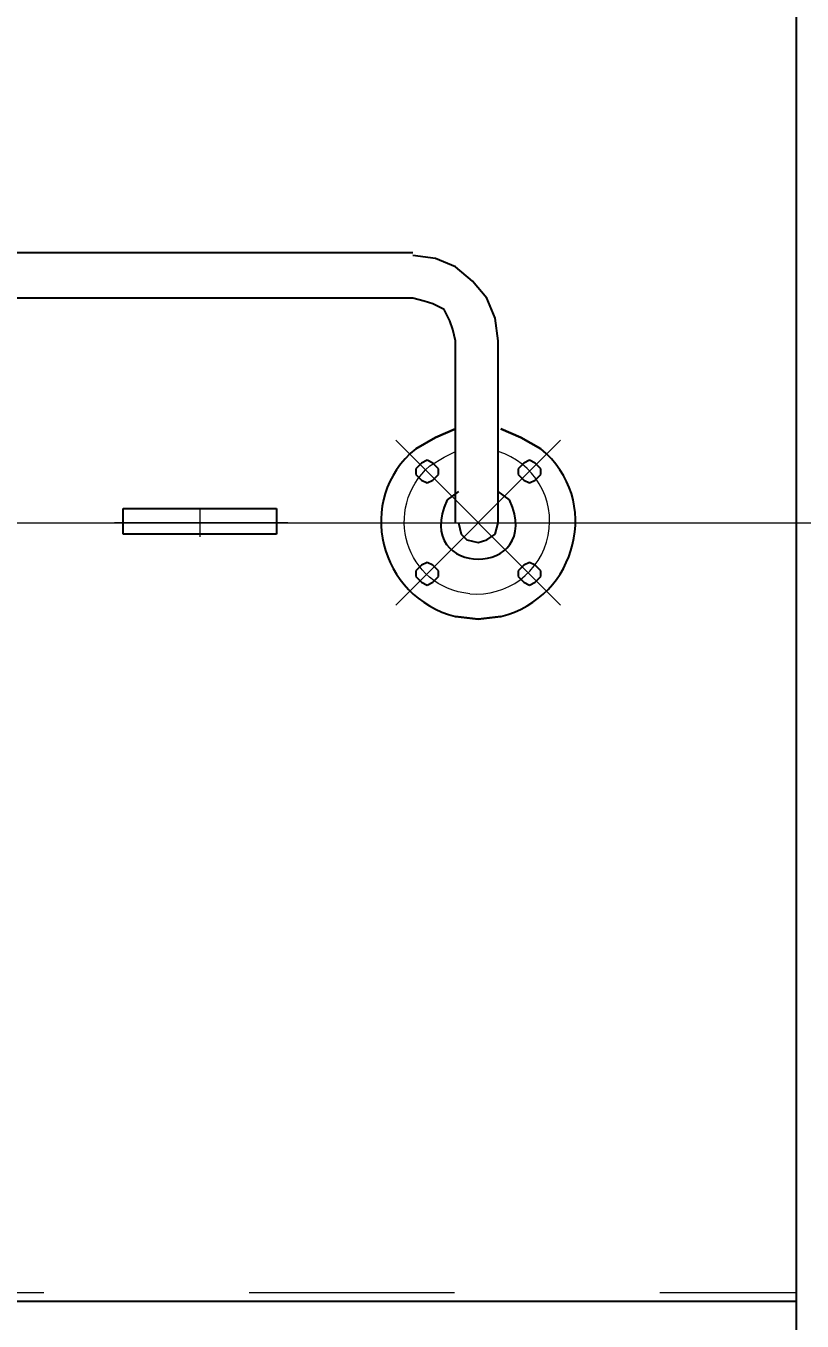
# Model space of a CAD drawing. Header units: metres. Extents: x 530797 to 531186, y 2675944 to 2676144.
# Drawn here: x 531160.994 to 531161.372, y 2676016.899 to 2676017.529 of the extents above; entities that cross this region are included whole.
import ezdxf

# ---------------------------------------------------------------- set-up
doc = ezdxf.new("R2010")
doc.units = ezdxf.units.M
doc.linetypes.add('PDF_IMPORT', pattern=[1, 0.8, -0.2])
doc.layers.add('IDT', color=7, linetype='Continuous')
doc.layers.add('MMS Block Numbering', color=7, linetype='Continuous')
doc.styles.add('Adani Regular', font='Adani Regular.ttf')

# ---------------------------------------------------------------- blocks, each defined once
blk = doc.blocks.new('IDT')
at = {"layer": 'IDT', "color": 0, "lineweight": 25}
for p, q in [((14.77772, 9.80413), (14.77772, 8.9452)), ((16.87873, 9.75434), (14.77772, 9.75434)), ((14.77772, 9.75434), (14.77772, 8.99637)), ((14.92157, 9.421), (14.93263, 9.42238)), ((14.93263, 9.42238), (14.92157, 9.421)), ((14.93263, 9.42238), (14.9437, 9.421)), ((14.9437, 9.421), (14.93263, 9.42238)), ((14.90497, 9.4044), (14.90221, 9.40164)), ((14.90221, 9.40164), (14.90221, 9.39887)), ((14.90774, 9.40579), (14.90497, 9.4044)), ((14.9105, 9.4044), (14.90774, 9.40579)), ((14.91327, 9.40164), (14.9105, 9.4044)), ((14.91327, 9.39887), (14.91327, 9.40164)), ((14.95477, 9.4044), (14.952, 9.40164)), ((14.952, 9.40164), (14.952, 9.39887)), ((14.95753, 9.40579), (14.95477, 9.4044)), ((14.9603, 9.4044), (14.95753, 9.40579)), ((14.96306, 9.40164), (14.9603, 9.4044)), ((14.96306, 9.39887), (14.96306, 9.40164)), ((14.90221, 9.39887), (14.90497, 9.3961)), ((14.90497, 9.3961), (14.90774, 9.39472)), ((14.90774, 9.39472), (14.9105, 9.3961)), ((14.9105, 9.3961), (14.91327, 9.39887)), ((14.952, 9.39887), (14.95477, 9.3961)), ((14.95477, 9.3961), (14.95753, 9.39472)), ((14.95753, 9.39472), (14.9603, 9.3961)), ((14.9603, 9.3961), (14.96306, 9.39887)), ((14.92849, 9.38365), (14.92434, 9.38089)), ((14.93263, 9.38504), (14.92849, 9.38365)), ((14.93817, 9.38365), (14.93263, 9.38504)), ((14.94093, 9.38089), (14.93817, 9.38365)), ((14.92434, 9.38089), (14.92295, 9.37536)), ((14.94232, 9.37536), (14.94093, 9.38089)), ((15.03084, 9.36844), (15.03084, 9.38089)), ((15.03084, 9.38089), (15.10553, 9.38089)), ((15.10553, 9.38089), (15.10553, 9.36844)), ((14.92295, 9.37536), (14.92295, 9.28683)), ((14.9437, 9.37536), (14.9437, 9.28683)), ((14.91742, 9.36429), (14.92295, 9.36014)), ((14.94232, 9.36014), (14.94785, 9.36429)), ((15.10553, 9.36844), (15.03084, 9.36844)), ((14.90497, 9.35461), (14.90221, 9.35184)), ((14.90221, 9.35184), (14.90221, 9.34908)), ((14.90774, 9.35599), (14.90497, 9.35461)), ((14.9105, 9.35461), (14.90774, 9.35599)), ((14.91327, 9.35184), (14.9105, 9.35461)), ((14.91327, 9.34908), (14.91327, 9.35184)), ((14.95477, 9.35461), (14.952, 9.35184)), ((14.952, 9.35184), (14.952, 9.34908)), ((14.95753, 9.35599), (14.95477, 9.35461)), ((14.9603, 9.35461), (14.95753, 9.35599)), ((14.96306, 9.35184), (14.9603, 9.35461)), ((14.96306, 9.34908), (14.96306, 9.35184)), ((14.90221, 9.34908), (14.90497, 9.34631)), ((14.90497, 9.34631), (14.90774, 9.34493)), ((14.90774, 9.34493), (14.9105, 9.34631)), ((14.9105, 9.34631), (14.91327, 9.34908)), ((14.952, 9.34908), (14.95477, 9.34631)), ((14.95477, 9.34631), (14.95753, 9.34493)), ((14.95753, 9.34493), (14.9603, 9.34631)), ((14.9603, 9.34631), (14.96306, 9.34908)), ((14.91189, 9.33386), (14.90221, 9.33939)), ((14.90221, 9.33939), (14.91189, 9.33386)), ((14.96306, 9.33939), (14.95338, 9.33386)), ((14.95338, 9.33386), (14.96306, 9.33939)), ((14.92157, 9.32971), (14.91189, 9.33386)), ((14.91189, 9.33386), (14.92157, 9.32971)), ((14.95338, 9.33386), (14.9437, 9.32971)), ((14.9437, 9.32971), (14.95338, 9.33386)), ((14.92295, 9.28683), (14.92434, 9.27577)), ((14.9437, 9.28683), (14.94508, 9.2813)), ((14.92434, 9.27577), (14.92849, 9.26609)), ((14.94508, 9.2813), (14.94647, 9.27715)), ((14.94647, 9.27715), (14.94923, 9.27162)), ((14.94923, 9.27162), (14.95477, 9.26885)), ((14.92849, 9.26609), (14.9354, 9.25779)), ((14.95477, 9.26885), (14.95891, 9.26747)), ((14.95891, 9.26747), (14.96445, 9.26609)), ((14.9354, 9.25779), (14.9437, 9.25087)), ((14.9437, 9.25087), (14.95338, 9.24672)), ((14.95338, 9.24672), (14.96445, 9.24534)), ((14.96445, 9.24396), (16.692, 9.24396))]:
    blk.add_line(p, q, dxfattribs=at)
at = {"layer": 'IDT', "color": 0, "linetype": 'PDF_IMPORT', "lineweight": 13, "ltscale": 0.014167}
for p, q in [((16.84415, 9.75019), (14.77772, 9.75019)), ((14.77772, 9.75019), (14.77772, 9.00052))]:
    blk.add_line(p, q, dxfattribs=at)
at = {"layer": 'IDT', "color": 0, "lineweight": 13}
for p, q in [((14.89252, 9.33524), (14.97275, 9.41547)), ((14.97275, 9.33524), (14.89252, 9.41547)), ((15.06818, 9.36844), (15.06818, 9.38227)), ((16.9714, 9.37536), (14.68505, 9.37536)), ((15.02531, 9.37536), (15.10968, 9.37536)), ((14.95615, 9.34769), (14.94923, 9.34354)), ((14.94923, 9.34354), (14.9437, 9.34078))]:
    blk.add_line(p, q, dxfattribs=at)
at = {"layer": 'IDT', "color": 0, "linetype": 'PDF_IMPORT', "lineweight": 25, "ltscale": 0.595833}
blk.add_line((14.96445, 9.26609), (16.692, 9.26609), dxfattribs=at)
at = {"layer": 'IDT', "color": 0, "lineweight": 13}
blk.add_arc((14.93333, 9.37466), 0.03544, 84.40066, 252.97947, dxfattribs=at)
at = {"layer": 'IDT', "color": 0, "lineweight": 25}
for points in [[(14.92157, 9.421), (14.88452, 9.41187), (14.87205, 9.3639), (14.90221, 9.33939)], [(14.92157, 9.421), (14.88452, 9.41187), (14.87205, 9.3639), (14.90221, 9.33939)], [(14.96306, 9.33939), (14.99322, 9.3639), (14.98075, 9.41187), (14.9437, 9.421)], [(14.96306, 9.33939), (14.99322, 9.3639), (14.98075, 9.41187), (14.9437, 9.421)], [(14.94785, 9.36429), (14.96546, 9.40272), (14.89981, 9.40272), (14.91742, 9.36429)]]:
    blk.add_open_spline(points, degree=3, dxfattribs=at)
at = {"layer": 'IDT', "color": 0, "lineweight": 13}
blk.add_open_spline([(14.93678, 9.40993), (14.96809, 9.40715), (14.97975, 9.36809), (14.95615, 9.34769)], degree=3, dxfattribs=at)

msp = doc.modelspace()

# ---------------------------------------------------------------- block references
at = {"layer": 'IDT', "color": 8, "rotation": 180}
msp.add_blockref('IDT', (531176.14728, 2676026.66297), dxfattribs=at)

# ---------------------------------------------------------------- texts
at = {"layer": 'MMS Block Numbering', "insert": (531171.23052, 2676024.86692), "char_height": 7.5, "attachment_point": 5, "style": 'Adani Regular'}
msp.add_mtext_dynamic_manual_height_columns('A16c-\\PBL-06', width=41.5353798, gutter_width=1, heights=[0], dxfattribs=at)

doc.saveas('drawing.dxf')
